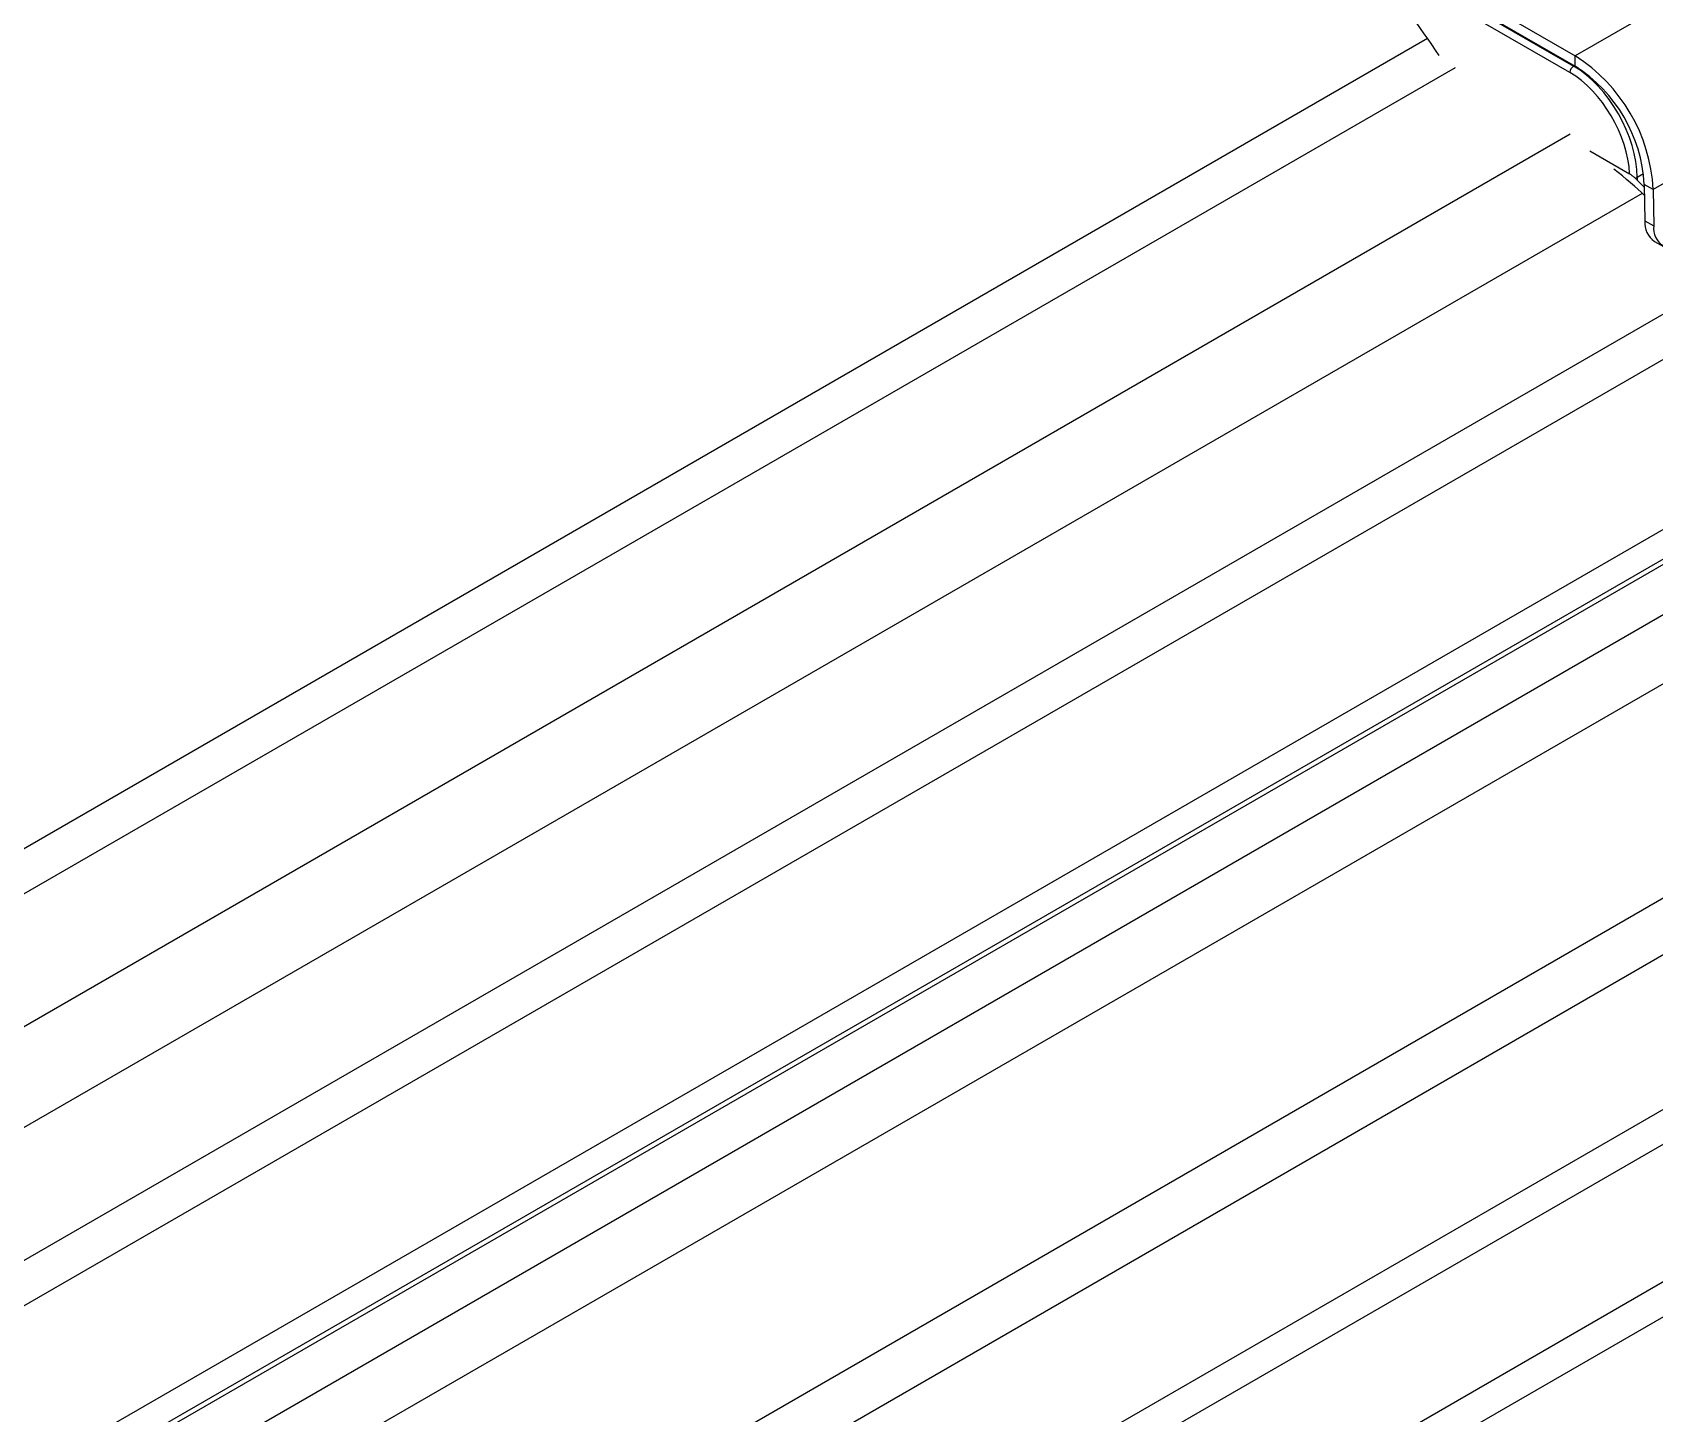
# Model space of a CAD drawing. Extents: x 7 to 135, y 1 to 99.
# Drawn here: x 91.564 to 96.168, y 77.137 to 81.058 of the extents above; entities that cross this region are included whole.
import ezdxf

# ---------------------------------------------------------------- set-up
doc = ezdxf.new("R2010")
doc.units = 0
doc.header["$MEASUREMENT"] = 0
doc.layers.add('OBJECT', color=7, linetype='CONTINUOUS')

msp = doc.modelspace()

# ---------------------------------------------------------------- linework, layer by layer
at = {"layer": 'OBJECT'}
for p, q in [((97.287, 81.7665), (95.9435, 80.9909)), ((97.5083, 81.3876), (96.1648, 80.6121)), ((95.9277, 80.9437), (95.3899, 81.2541)), ((95.4005, 81.2723), (95.9383, 80.9618)), ((95.5169, 81.2372), (95.9435, 80.9909)), ((95.5169, 81.2078), (95.9435, 80.9615)), ((95.524, 81.0404), (85.2271, 75.0962)), ((95.6022, 80.9574), (85.2929, 75.0059)), ((95.9406, 80.9632), (95.9383, 80.9618)), ((95.9435, 80.9615), (95.9435, 80.9909)), ((95.9292, 80.7686), (85.4764, 74.7344)), ((95.9843, 80.7215), (96.0977, 80.656)), ((96.1373, 80.6565), (96.1191, 80.646)), ((96.1191, 80.646), (96.1192, 80.6385)), ((96.1192, 80.6385), (96.1395, 80.617)), ((96.1335, 80.6008), (85.6057, 74.5232)), ((96.1648, 80.6121), (96.1394, 80.6262)), ((96.1394, 80.6262), (96.1409, 80.5226)), ((96.1648, 80.6121), (96.1664, 80.5084)), ((96.1409, 80.5226), (96.1664, 80.5084)), ((96.1685, 80.4644), (96.1939, 80.4502)), ((96.3642, 80.3565), (85.7638, 74.237)), ((96.5809, 80.3533), (85.8142, 74.1378)), ((96.7452, 79.9659), (86.2305, 73.8959)), ((96.8034, 79.9153), (86.2862, 73.8439)), ((96.8272, 79.9137), (86.2964, 73.8344)), ((96.9278, 79.8282), (86.3915, 73.7457)), ((97.0296, 79.692), (86.4928, 73.6093)), ((97.2534, 79.2124), (86.661, 73.0975)), ((97.288, 79.0712), (86.6955, 72.9563)), ((97.288, 78.6328), (86.6955, 72.5179)), ((86.7205, 72.4337), (97.313, 78.5486)), ((97.288, 78.1428), (86.6955, 72.0279)), ((86.7205, 71.9438), (97.313, 78.0587))]:
    msp.add_line(p, q, dxfattribs=at)
for centre, radius, start, end in [((95.9508, 80.9424), 0.0231, 122.6522, 176.7695), ((95.6833, 80.5849), 0.4822, 3.2297, 57.3477), ((95.7132, 80.6022), 0.4268, 3.2297, 57.3477), ((96.11, 80.6631), 0.0194, 280.2892, 298.2148), ((96.2039, 80.5168), 0.0632, 174.7532, 235.9338), ((96.2216, 80.5003), 0.0559, 171.6328, 308.3716)]:
    msp.add_arc(centre, radius, start, end, dxfattribs=at)
for centre, major_axis, ratio, start_param, end_param in [((93.9351, 79.4418), (-1.8198, 3.2674), 0.587367, 4.864049, 4.944662), ((95.9353, 80.7478), (-0.1267, 0.227), 0.586796, 3.955837, 5.506368), ((95.9247, 80.7419), (-0.1192, 0.2141), 0.587367, 4.004979, 5.506906), ((96.0372, 80.6491), (0.1372, -0.1052), 0.148285, 0.846477, 1.572777), ((96.1085, 80.6446), (0.0149, -0.0126), 0.141952, 0.907231, 1.359156)]:
    msp.add_ellipse(centre, major_axis=major_axis, ratio=ratio, start_param=start_param, end_param=end_param, dxfattribs=at)
msp.add_open_spline([(96.1134, 80.644), (96.1114, 80.6458), (96.1083, 80.6485), (96.1035, 80.6522), (96.1002, 80.6545), (96.0985, 80.6555), (96.0977, 80.656)], degree=3, knots=[0, 0, 0, 0, 0.45219, 0.67395, 0.857732, 1, 1, 1, 1], dxfattribs=at)

doc.saveas('drawing.dxf')
